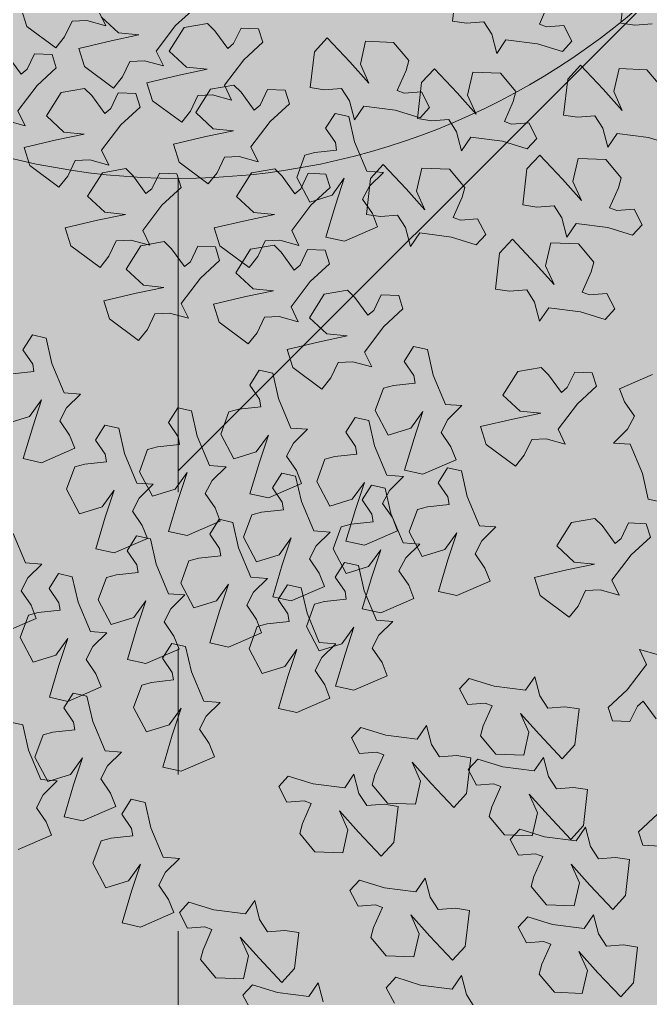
# Model space of a CAD drawing. Header units: metres. Extents: x 8 to 2416, y -346 to 476.
# Drawn here: x 40.593 to 41.096, y 54.68 to 55.46 of the extents above; entities that cross this region are included whole.
import ezdxf
from ezdxf.enums import TextEntityAlignment as Align

# ---------------------------------------------------------------- set-up
doc = ezdxf.new("R2010")
doc.units = ezdxf.units.M
doc.linetypes.add('CONTINU', pattern=[0])
doc.linetypes.add('DASHDOT', pattern=[1, 0.5, -0.25, 0, -0.25])
doc.layers.add('A-SECT-IDEN', color=251, linetype='CONTINU', lineweight=9)
doc.layers.add('ARBOLES', color=86, linetype='Continuous', lineweight=0)
doc.layers.add('grama', color=7, linetype='Continuous', lineweight=0, true_color=0x698c45)
doc.styles.add('BOLD', font='timesbd.ttf', dxfattribs={"height": 0.45})

# ---------------------------------------------------------------- blocks, each defined once
blk = doc.blocks.new('TREES')
at = {"layer": 'ARBOLES', "color": 252, "true_color": 0x8da178}
for p, q in [((0.02259, 0.11538), (0.02239, 0.10555)), ((-0.02296, 0.11163), (-0.02316, 0.1018)), ((0.00041, 0.10322), (0.00229, 0.10888)), ((0.02239, 0.10555), (0.02623, 0.10534)), ((0.02623, 0.10534), (0.03086, 0.10614)), ((-0.02316, 0.1018), (-0.01932, 0.10159)), ((-0.01932, 0.10159), (-0.01469, 0.10239)), ((-0.01469, 0.10239), (-0.01225, 0.09926)), ((0.0024, 0.10267), (0.00041, 0.10322)), ((0.00703, 0.10347), (0.0024, 0.10267)), ((0.00963, 0.09947), (0.00703, 0.10347)), ((-0.09796, 0.09354), (-0.09324, 0.0988)), ((-0.01225, 0.09926), (-0.01041, 0.09423)), ((0.00731, 0.09642), (0.00963, 0.09947)), ((-0.01041, 0.09423), (-0.00825, 0.09816)), ((-0.00825, 0.09816), (0.00039, 0.09787)), ((0.00039, 0.09787), (0.00731, 0.09642)), ((-0.14019, 0.09429), (-0.1382, 0.08957)), ((-0.11686, 0.09173), (-0.11918, 0.09557)), ((-0.11833, 0.09402), (-0.11323, 0.09013)), ((-0.10253, 0.08619), (-0.09796, 0.09354)), ((-0.09563, 0.09324), (-0.09905, 0.0865)), ((-0.08941, 0.09494), (-0.09563, 0.09324)), ((-0.08726, 0.09316), (-0.08941, 0.09494)), ((-0.0833, 0.0887), (-0.08726, 0.09316)), ((-0.08021, 0.09457), (-0.08183, 0.09016)), ((-0.07545, 0.09481), (-0.08021, 0.09457)), ((-0.07396, 0.09128), (-0.07545, 0.09481)), ((-0.05666, 0.09413), (-0.05976, 0.09004)), ((-0.0499, 0.08818), (-0.05666, 0.09413)), ((-0.04617, 0.09417), (-0.04699, 0.0878)), ((-0.03863, 0.09457), (-0.04617, 0.09417)), ((-0.03404, 0.09004), (-0.03863, 0.09457)), ((0.01256, 0.09318), (0.00946, 0.08909)), ((0.01932, 0.08723), (0.01256, 0.09318)), ((0.02305, 0.09322), (0.02222, 0.08685)), ((0.03059, 0.09363), (0.02305, 0.09322)), ((0.03517, 0.08909), (0.03059, 0.09363)), ((-0.12768, 0.0877), (-0.12606, 0.0921)), ((-0.12606, 0.0921), (-0.12213, 0.09266)), ((-0.12213, 0.09266), (-0.11686, 0.09173)), ((-0.07868, 0.08602), (-0.07396, 0.09128)), ((-0.1382, 0.08957), (-0.12979, 0.08448)), ((-0.11501, 0.08779), (-0.12354, 0.08492)), ((-0.10763, 0.09009), (-0.11501, 0.08779)), ((-0.11323, 0.09013), (-0.10763, 0.09009)), ((-0.08183, 0.09016), (-0.0833, 0.0887)), ((-0.05976, 0.09004), (-0.05996, 0.08021)), ((-0.04423, 0.08293), (-0.0499, 0.08818)), ((-0.04699, 0.0878), (-0.04423, 0.08293)), ((-0.03451, 0.08729), (-0.03404, 0.09004)), ((-0.02688, 0.08848), (-0.02998, 0.0844)), ((-0.02012, 0.08253), (-0.02688, 0.08848)), ((-0.01639, 0.08852), (-0.01721, 0.08216)), ((-0.00885, 0.08893), (-0.01639, 0.08852)), ((-0.00426, 0.0844), (-0.00885, 0.08893)), ((0.00946, 0.08909), (0.00926, 0.07926)), ((-0.12979, 0.08448), (-0.12768, 0.0877)), ((-0.10021, 0.08235), (-0.10253, 0.08619)), ((-0.09905, 0.0865), (-0.09394, 0.08261)), ((-0.08324, 0.07867), (-0.07868, 0.08602)), ((-0.03639, 0.08163), (-0.03451, 0.08729)), ((0.02499, 0.08198), (0.01932, 0.08723)), ((0.02222, 0.08685), (0.02499, 0.08198)), ((-0.13065, 0.08262), (-0.13541, 0.08237)), ((-0.12916, 0.07909), (-0.13065, 0.08262)), ((-0.12354, 0.08492), (-0.12155, 0.08019)), ((-0.11103, 0.07832), (-0.10941, 0.08273)), ((-0.10941, 0.08273), (-0.10548, 0.08328)), ((-0.10548, 0.08328), (-0.10021, 0.08235)), ((-0.08835, 0.08257), (-0.09572, 0.08028)), ((-0.09394, 0.08261), (-0.08835, 0.08257)), ((-0.02998, 0.0844), (-0.03018, 0.07457)), ((-0.01445, 0.07729), (-0.02012, 0.08253)), ((-0.00472, 0.08164), (-0.00426, 0.0844)), ((-0.13851, 0.07651), (-0.14246, 0.08097)), ((-0.13541, 0.08237), (-0.13703, 0.07796)), ((-0.12155, 0.08019), (-0.11314, 0.0751)), ((-0.09572, 0.08028), (-0.10426, 0.0774)), ((-0.05996, 0.08021), (-0.05612, 0.08)), ((-0.05612, 0.08), (-0.05149, 0.0808)), ((-0.05149, 0.0808), (-0.04905, 0.07767)), ((-0.0344, 0.08108), (-0.03639, 0.08163)), ((-0.02977, 0.08188), (-0.0344, 0.08108)), ((-0.02717, 0.07788), (-0.02977, 0.08188)), ((-0.01721, 0.08216), (-0.01445, 0.07729)), ((-0.00661, 0.07599), (-0.00472, 0.08164)), ((0.0131, 0.07905), (0.01773, 0.07985)), ((0.01773, 0.07985), (0.02017, 0.07672)), ((-0.13703, 0.07796), (-0.13851, 0.07651)), ((-0.13388, 0.07382), (-0.12916, 0.07909)), ((-0.11314, 0.0751), (-0.11103, 0.07832)), ((-0.10426, 0.0774), (-0.10227, 0.07267)), ((-0.08688, 0.07727), (-0.0903, 0.07054)), ((-0.08066, 0.07898), (-0.08688, 0.07727)), ((-0.08093, 0.07484), (-0.08324, 0.07867)), ((-0.07851, 0.0772), (-0.08066, 0.07898)), ((-0.07456, 0.07274), (-0.07851, 0.0772)), ((-0.07146, 0.0786), (-0.07308, 0.07419)), ((-0.0667, 0.07885), (-0.07146, 0.0786)), ((-0.06521, 0.07532), (-0.0667, 0.07885)), ((-0.04905, 0.07767), (-0.04722, 0.07264)), ((-0.02949, 0.07483), (-0.02717, 0.07788)), ((0.00926, 0.07926), (0.0131, 0.07905)), ((-0.09175, 0.0708), (-0.09013, 0.07521)), ((-0.09013, 0.07521), (-0.0862, 0.07576)), ((-0.0862, 0.07576), (-0.08093, 0.07484)), ((-0.06993, 0.07005), (-0.06521, 0.07532)), ((-0.04722, 0.07264), (-0.04505, 0.07657)), ((-0.04505, 0.07657), (-0.03641, 0.07628)), ((-0.03641, 0.07628), (-0.02949, 0.07483)), ((-0.03018, 0.07457), (-0.02634, 0.07435)), ((-0.02634, 0.07435), (-0.02171, 0.07515)), ((-0.02171, 0.07515), (-0.01926, 0.07202)), ((-0.00461, 0.07544), (-0.00661, 0.07599)), ((0.00002, 0.07624), (-0.00461, 0.07544)), ((0.00261, 0.07224), (0.00002, 0.07624)), ((0.02017, 0.07672), (0.022, 0.07169)), ((0.022, 0.07169), (0.02417, 0.07562)), ((0.02417, 0.07562), (0.03281, 0.07534)), ((0.03281, 0.07534), (0.03973, 0.07388)), ((-0.13844, 0.06648), (-0.13388, 0.07382)), ((-0.12718, 0.07257), (-0.1306, 0.06584)), ((-0.12096, 0.07428), (-0.12718, 0.07257)), ((-0.11881, 0.0725), (-0.12096, 0.07428)), ((-0.11486, 0.06804), (-0.11881, 0.0725)), ((-0.11176, 0.0739), (-0.11338, 0.0695)), ((-0.107, 0.07415), (-0.11176, 0.0739)), ((-0.10551, 0.07062), (-0.107, 0.07415)), ((-0.10227, 0.07267), (-0.09385, 0.06758)), ((-0.07308, 0.07419), (-0.07456, 0.07274)), ((-0.0526, 0.07388), (-0.05477, 0.06963)), ((-0.0488, 0.0734), (-0.0526, 0.07388)), ((-0.0466, 0.06668), (-0.0488, 0.0734)), ((-0.01926, 0.07202), (-0.01743, 0.06699)), ((0.00029, 0.06918), (0.00261, 0.07224)), ((-0.11338, 0.0695), (-0.11486, 0.06804)), ((-0.11023, 0.06535), (-0.10551, 0.07062)), ((-0.09385, 0.06758), (-0.09175, 0.0708)), ((-0.0903, 0.07054), (-0.0852, 0.06664)), ((-0.07449, 0.06271), (-0.06993, 0.07005)), ((-0.05477, 0.06963), (-0.05176, 0.06602)), ((-0.01743, 0.06699), (-0.01527, 0.07092)), ((-0.01527, 0.07092), (-0.00663, 0.07064)), ((-0.00663, 0.07064), (0.00029, 0.06918)), ((-0.13613, 0.06264), (-0.13844, 0.06648)), ((-0.0796, 0.0666), (-0.08697, 0.06431)), ((-0.0852, 0.06664), (-0.0796, 0.0666)), ((-0.04252, 0.05906), (-0.0466, 0.06668)), ((0.00379, 0.06784), (0.00069, 0.06375)), ((0.01055, 0.06189), (0.00379, 0.06784)), ((0.01428, 0.06788), (0.01346, 0.06151)), ((0.02182, 0.06829), (0.01428, 0.06788)), ((0.02641, 0.06375), (0.02182, 0.06829)), ((-0.1306, 0.06584), (-0.1255, 0.06194)), ((-0.1148, 0.05801), (-0.11023, 0.06535)), ((-0.08697, 0.06431), (-0.09551, 0.06143)), ((-0.05124, 0.06402), (-0.05708, 0.06282)), ((-0.05176, 0.06602), (-0.05124, 0.06402)), ((-0.1414, 0.06357), (-0.13613, 0.06264)), ((-0.1199, 0.0619), (-0.12728, 0.05961)), ((-0.1255, 0.06194), (-0.1199, 0.0619)), ((-0.09551, 0.06143), (-0.09352, 0.05671)), ((-0.07218, 0.05887), (-0.07449, 0.06271)), ((-0.0597, 0.06185), (-0.06133, 0.05561)), ((-0.05708, 0.06282), (-0.0597, 0.06185)), ((-0.03826, 0.06127), (-0.04136, 0.05718)), ((-0.0315, 0.05532), (-0.03826, 0.06127)), ((-0.02777, 0.06131), (-0.02859, 0.05494)), ((-0.02023, 0.06172), (-0.02777, 0.06131)), ((-0.01564, 0.05718), (-0.02023, 0.06172)), ((0.00069, 0.06375), (0.00049, 0.05392)), ((0.01622, 0.05665), (0.01055, 0.06189)), ((0.01346, 0.06151), (0.01622, 0.05665)), ((0.02594, 0.061), (0.02641, 0.06375)), ((-0.12728, 0.05961), (-0.13581, 0.05674)), ((-0.083, 0.05484), (-0.08138, 0.05925)), ((-0.08138, 0.05925), (-0.07745, 0.0598)), ((-0.07745, 0.0598), (-0.07218, 0.05887)), ((-0.03804, 0.05914), (-0.04252, 0.05906)), ((-0.04148, 0.05504), (-0.03804, 0.05914)), ((0.02406, 0.05535), (0.02594, 0.061)), ((-0.13581, 0.05674), (-0.13382, 0.05201)), ((-0.11248, 0.05417), (-0.1148, 0.05801)), ((-0.09352, 0.05671), (-0.08511, 0.05162)), ((-0.06751, 0.05739), (-0.07373, 0.05568)), ((-0.06536, 0.05561), (-0.06751, 0.05739)), ((-0.05831, 0.05701), (-0.05993, 0.0526)), ((-0.05355, 0.05726), (-0.05831, 0.05701)), ((-0.05206, 0.05373), (-0.05355, 0.05726)), ((-0.05128, 0.05175), (-0.04845, 0.05658)), ((-0.04845, 0.05658), (-0.05015, 0.04905)), ((-0.04136, 0.05718), (-0.04156, 0.04735)), ((-0.01611, 0.05443), (-0.01564, 0.05718)), ((-0.1233, 0.05014), (-0.12168, 0.05455)), ((-0.12168, 0.05455), (-0.11775, 0.0551)), ((-0.11775, 0.0551), (-0.11248, 0.05417)), ((-0.10781, 0.05364), (-0.11403, 0.05193)), ((-0.10566, 0.05186), (-0.10781, 0.05364)), ((-0.09861, 0.05326), (-0.10023, 0.04885)), ((-0.09385, 0.05351), (-0.09861, 0.05326)), ((-0.09236, 0.04998), (-0.09385, 0.05351)), ((-0.08511, 0.05162), (-0.083, 0.05484)), ((-0.07373, 0.05568), (-0.07715, 0.04895)), ((-0.0614, 0.05115), (-0.06536, 0.05561)), ((-0.06133, 0.05561), (-0.0572, 0.04928)), ((-0.05678, 0.04846), (-0.05206, 0.05373)), ((-0.04297, 0.05136), (-0.04148, 0.05504)), ((-0.02583, 0.05007), (-0.0315, 0.05532)), ((-0.02859, 0.05494), (-0.02583, 0.05007)), ((-0.01799, 0.04878), (-0.01611, 0.05443)), ((0.00049, 0.05392), (0.00433, 0.05371)), ((0.00433, 0.05371), (0.00896, 0.05451)), ((0.00896, 0.05451), (0.0114, 0.05138)), ((0.02605, 0.0548), (0.02406, 0.05535)), ((0.03068, 0.0556), (0.02605, 0.0548)), ((0.03328, 0.0516), (0.03068, 0.0556)), ((-0.13382, 0.05201), (-0.12541, 0.04692)), ((-0.11403, 0.05193), (-0.11745, 0.0452)), ((-0.1017, 0.0474), (-0.10566, 0.05186)), ((-0.05993, 0.0526), (-0.0614, 0.05115)), ((-0.0572, 0.04928), (-0.05128, 0.05175)), ((-0.03996, 0.04775), (-0.04297, 0.05136)), ((0.0114, 0.05138), (0.01324, 0.04635)), ((0.03096, 0.04854), (0.03328, 0.0516)), ((-0.12541, 0.04692), (-0.1233, 0.05014)), ((-0.10023, 0.04885), (-0.1017, 0.0474)), ((-0.09708, 0.04471), (-0.09236, 0.04998)), ((-0.07715, 0.04895), (-0.07204, 0.04505)), ((-0.06134, 0.04112), (-0.05678, 0.04846)), ((-0.05015, 0.04905), (-0.05193, 0.04022)), ((-0.03772, 0.04714), (-0.03309, 0.04794)), ((-0.03309, 0.04794), (-0.03065, 0.04481)), ((-0.016, 0.04822), (-0.01799, 0.04878)), ((-0.01137, 0.04902), (-0.016, 0.04822)), ((-0.00877, 0.04502), (-0.01137, 0.04902)), ((0.01324, 0.04635), (0.0154, 0.05028)), ((0.0154, 0.05028), (0.02404, 0.05)), ((0.02404, 0.05), (0.03096, 0.04854)), ((-0.11745, 0.0452), (-0.11235, 0.0413)), ((-0.04156, 0.04735), (-0.03772, 0.04714)), ((-0.03822, 0.04432), (-0.03996, 0.04775)), ((-0.10164, 0.03737), (-0.09708, 0.04471)), ((-0.07382, 0.04272), (-0.08236, 0.03984)), ((-0.06645, 0.04501), (-0.07382, 0.04272)), ((-0.07204, 0.04505), (-0.06645, 0.04501)), ((-0.04684, 0.03958), (-0.03822, 0.04432)), ((-0.03065, 0.04481), (-0.02881, 0.03978)), ((-0.02881, 0.03978), (-0.02665, 0.04371)), ((-0.02665, 0.04371), (-0.01801, 0.04343)), ((-0.01801, 0.04343), (-0.01109, 0.04197)), ((-0.01109, 0.04197), (-0.00877, 0.04502)), ((-0.00146, 0.04438), (-0.00456, 0.04029)), ((0.0053, 0.03842), (-0.00146, 0.04438)), ((0.00903, 0.04442), (0.00821, 0.03805)), ((0.01657, 0.04482), (0.00903, 0.04442)), ((0.02116, 0.04029), (0.01657, 0.04482)), ((-0.10675, 0.04126), (-0.11412, 0.03897)), ((-0.11235, 0.0413), (-0.10675, 0.04126)), ((-0.05903, 0.03728), (-0.06134, 0.04112)), ((-0.05193, 0.04022), (-0.04684, 0.03958)), ((-0.00456, 0.04029), (-0.00476, 0.03046)), ((0.02069, 0.03754), (0.02116, 0.04029)), ((-0.11412, 0.03897), (-0.12266, 0.03609)), ((-0.09933, 0.03353), (-0.10164, 0.03737)), ((-0.08236, 0.03984), (-0.08037, 0.03512)), ((-0.06985, 0.03325), (-0.06823, 0.03766)), ((-0.06823, 0.03766), (-0.0643, 0.03821)), ((-0.0643, 0.03821), (-0.05903, 0.03728)), ((0.01097, 0.03318), (0.0053, 0.03842)), ((0.00821, 0.03805), (0.01097, 0.03318)), ((0.01881, 0.03188), (0.02069, 0.03754)), ((-0.12266, 0.03609), (-0.12067, 0.03137)), ((-0.09554, 0.03487), (-0.10176, 0.03316)), ((-0.09339, 0.03309), (-0.09554, 0.03487)), ((-0.08158, 0.03474), (-0.08634, 0.03449)), ((-0.08009, 0.03121), (-0.08158, 0.03474)), ((-0.08037, 0.03512), (-0.07195, 0.03003)), ((-0.07198, 0.03504), (-0.0754, 0.0283)), ((-0.06576, 0.03674), (-0.07198, 0.03504)), ((-0.06361, 0.03497), (-0.06576, 0.03674)), ((-0.05965, 0.03051), (-0.06361, 0.03497)), ((-0.05656, 0.03637), (-0.05818, 0.03196)), ((-0.0518, 0.03662), (-0.05656, 0.03637)), ((-0.05031, 0.03308), (-0.0518, 0.03662)), ((-0.11015, 0.0295), (-0.10853, 0.03391)), ((-0.10853, 0.03391), (-0.1046, 0.03446)), ((-0.10176, 0.03316), (-0.10518, 0.02643)), ((-0.1046, 0.03446), (-0.09933, 0.03353)), ((-0.08944, 0.02863), (-0.09339, 0.03309)), ((-0.08634, 0.03449), (-0.08796, 0.03009)), ((-0.07195, 0.03003), (-0.06985, 0.03325)), ((-0.05818, 0.03196), (-0.05965, 0.03051)), ((-0.05503, 0.02782), (-0.05031, 0.03308)), ((0.02543, 0.03213), (0.02081, 0.03133)), ((0.02803, 0.02813), (0.02543, 0.03213)), ((-0.12067, 0.03137), (-0.11226, 0.02628)), ((-0.11226, 0.02628), (-0.11015, 0.0295)), ((-0.08796, 0.03009), (-0.08944, 0.02863)), ((-0.08481, 0.02594), (-0.08009, 0.03121)), ((-0.00476, 0.03046), (-0.00092, 0.03025)), ((-0.00092, 0.03025), (0.00371, 0.03105)), ((0.00371, 0.03105), (0.00615, 0.02792)), ((0.02081, 0.03133), (0.01881, 0.03188)), ((-0.0754, 0.0283), (-0.07029, 0.02441)), ((-0.05959, 0.02047), (-0.05503, 0.02782)), ((0.00615, 0.02792), (0.00799, 0.02289)), ((0.00799, 0.02289), (0.01015, 0.02681)), ((0.01015, 0.02681), (0.01879, 0.02653)), ((0.02571, 0.02508), (0.02803, 0.02813)), ((-0.10518, 0.02643), (-0.10008, 0.02253)), ((-0.08938, 0.0186), (-0.08481, 0.02594)), ((-0.0647, 0.02437), (-0.07207, 0.02208)), ((-0.07029, 0.02441), (-0.0647, 0.02437)), ((-0.05095, 0.0247), (-0.05436, 0.01796)), ((-0.04473, 0.0264), (-0.05095, 0.0247)), ((-0.04257, 0.02462), (-0.04473, 0.0264)), ((-0.03862, 0.02016), (-0.04257, 0.02462)), ((-0.03552, 0.02603), (-0.03714, 0.02162)), ((-0.03076, 0.02627), (-0.03552, 0.02603)), ((-0.02927, 0.02274), (-0.03076, 0.02627)), ((0.01879, 0.02653), (0.02571, 0.02508)), ((-0.09448, 0.0225), (-0.10186, 0.0202)), ((-0.10008, 0.02253), (-0.09448, 0.0225)), ((-0.07207, 0.02208), (-0.08061, 0.0192)), ((-0.03714, 0.02162), (-0.03862, 0.02016)), ((-0.03399, 0.01748), (-0.02927, 0.02274)), ((-0.10186, 0.0202), (-0.11039, 0.01733)), ((-0.08061, 0.0192), (-0.07862, 0.01447)), ((-0.05728, 0.01664), (-0.05959, 0.02047)), ((-0.11039, 0.01733), (-0.1084, 0.0126)), ((-0.08706, 0.01476), (-0.08938, 0.0186)), ((-0.0681, 0.01261), (-0.06648, 0.01701)), ((-0.06648, 0.01701), (-0.06255, 0.01757)), ((-0.06255, 0.01757), (-0.05728, 0.01664)), ((-0.05436, 0.01796), (-0.04926, 0.01407)), ((-0.03856, 0.01013), (-0.03399, 0.01748)), ((-0.09788, 0.01073), (-0.09626, 0.01514)), ((-0.09626, 0.01514), (-0.09233, 0.01569)), ((-0.09233, 0.01569), (-0.08706, 0.01476)), ((-0.07862, 0.01447), (-0.07021, 0.00938)), ((-0.04366, 0.01403), (-0.05104, 0.01174)), ((-0.04926, 0.01407), (-0.04366, 0.01403)), ((-0.1084, 0.0126), (-0.09999, 0.00751)), ((-0.09999, 0.00751), (-0.09788, 0.01073)), ((-0.07021, 0.00938), (-0.0681, 0.01261)), ((-0.05104, 0.01174), (-0.05957, 0.00886)), ((-0.02543, 0.01286), (-0.0276, 0.00861)), ((-0.02163, 0.01238), (-0.02543, 0.01286)), ((-0.01943, 0.00566), (-0.02163, 0.01238)), ((0.03991, 0.01142), (0.03129, 0.00668)), ((-0.05957, 0.00886), (-0.05758, 0.00413)), ((-0.03624, 0.0063), (-0.03856, 0.01013)), ((-0.0276, 0.00861), (-0.02459, 0.005)), ((0.00337, 0.00875), (-0.00005, 0.00202)), ((0.00959, 0.01046), (0.00337, 0.00875)), ((0.01174, 0.00868), (0.00959, 0.01046)), ((0.0157, 0.00422), (0.01174, 0.00868)), ((0.0188, 0.01008), (0.01717, 0.00567)), ((0.02356, 0.01033), (0.0188, 0.01008)), ((0.02504, 0.0068), (0.02356, 0.01033)), ((-0.12884, 0.00629), (-0.13101, 0.00204)), ((-0.12504, 0.00581), (-0.12884, 0.00629)), ((-0.12284, -0.00091), (-0.12504, 0.00581)), ((-0.04706, 0.00226), (-0.04544, 0.00667)), ((-0.04544, 0.00667), (-0.04151, 0.00722)), ((-0.04151, 0.00722), (-0.03624, 0.0063)), ((-0.01535, -0.00196), (-0.01943, 0.00566)), ((0.01717, 0.00567), (0.0157, 0.00422)), ((0.02032, 0.00153), (0.02504, 0.0068)), ((0.03129, 0.00668), (0.03303, 0.00325)), ((-0.05758, 0.00413), (-0.04917, -0.00096)), ((-0.02407, 0.003), (-0.02991, 0.0018)), ((-0.02459, 0.005), (-0.02407, 0.003)), ((0.03303, 0.00325), (0.03604, -0.00036)), ((-0.13101, 0.00204), (-0.128, -0.00157)), ((-0.06662, 0.00254), (-0.06879, -0.00171)), ((-0.06282, 0.00206), (-0.06662, 0.00254)), ((-0.06062, -0.00466), (-0.06282, 0.00206)), ((-0.04917, -0.00096), (-0.04706, 0.00226)), ((-0.03253, 0.00083), (-0.03416, -0.00541)), ((-0.02991, 0.0018), (-0.03253, 0.00083)), ((-0.00005, 0.00202), (0.00506, -0.00188)), ((0.01576, -0.00581), (0.02032, 0.00153)), ((-0.128, -0.00157), (-0.12748, -0.00357)), ((-0.11876, -0.00854), (-0.12284, -0.00091)), ((-0.06879, -0.00171), (-0.06578, -0.00532)), ((-0.01087, -0.00188), (-0.01535, -0.00196)), ((-0.01431, -0.00598), (-0.01087, -0.00188)), ((0.01066, -0.00192), (0.00328, -0.00421)), ((0.00506, -0.00188), (0.01066, -0.00192)), ((0.03604, -0.00036), (0.03455, -0.00404)), ((-0.12748, -0.00357), (-0.13332, -0.00477)), ((-0.05654, -0.01229), (-0.06062, -0.00466)), ((-0.02411, -0.00927), (-0.02128, -0.00444)), ((-0.02128, -0.00444), (-0.02298, -0.01197)), ((0.00328, -0.00421), (-0.00526, -0.00709)), ((0.03455, -0.00404), (0.03111, -0.00814)), ((-0.06526, -0.00732), (-0.0711, -0.00852)), ((-0.06578, -0.00532), (-0.06526, -0.00732)), ((-0.03945, -0.0078), (-0.04162, -0.01205)), ((-0.03565, -0.00828), (-0.03945, -0.0078)), ((-0.03416, -0.00541), (-0.03004, -0.01174)), ((-0.0158, -0.00966), (-0.01431, -0.00598)), ((-0.00526, -0.00709), (-0.00327, -0.01181)), ((0.01808, -0.00965), (0.01576, -0.00581)), ((-0.11428, -0.00845), (-0.11876, -0.00854)), ((-0.11772, -0.01255), (-0.11428, -0.00845)), ((-0.08765, -0.00968), (-0.08982, -0.01393)), ((-0.08385, -0.01016), (-0.08765, -0.00968)), ((-0.08165, -0.01688), (-0.08385, -0.01016)), ((-0.07371, -0.00949), (-0.07534, -0.01573)), ((-0.0711, -0.00852), (-0.07371, -0.00949)), ((-0.03345, -0.015), (-0.03565, -0.00828)), ((-0.03004, -0.01174), (-0.02411, -0.00927)), ((-0.01279, -0.01327), (-0.0158, -0.00966)), ((0.00725, -0.01368), (0.00887, -0.00927)), ((0.00887, -0.00927), (0.0128, -0.00872)), ((0.0128, -0.00872), (0.01808, -0.00965)), ((0.03111, -0.00814), (0.03559, -0.00805)), ((0.03559, -0.00805), (0.03967, -0.01568)), ((-0.12752, -0.01584), (-0.12468, -0.01101)), ((-0.12468, -0.01101), (-0.12639, -0.01854)), ((-0.1192, -0.01623), (-0.11772, -0.01255)), ((-0.05206, -0.0122), (-0.05654, -0.01229)), ((-0.0555, -0.0163), (-0.05206, -0.0122)), ((-0.04162, -0.01205), (-0.03861, -0.01566)), ((-0.02298, -0.01197), (-0.02476, -0.0208)), ((-0.01106, -0.0167), (-0.01279, -0.01327)), ((-0.00327, -0.01181), (0.00515, -0.0169)), ((-0.13344, -0.01831), (-0.12752, -0.01584)), ((-0.08982, -0.01393), (-0.08681, -0.01753)), ((-0.07534, -0.01573), (-0.07122, -0.02206)), ((-0.0653, -0.01959), (-0.06246, -0.01476)), ((-0.06246, -0.01476), (-0.06417, -0.02229)), ((-0.03861, -0.01566), (-0.03809, -0.01767)), ((-0.02937, -0.02263), (-0.03345, -0.015)), ((0.00515, -0.0169), (0.00725, -0.01368)), ((0.03967, -0.01568), (0.04187, -0.0224)), ((-0.12639, -0.01854), (-0.12816, -0.02737)), ((-0.1162, -0.01984), (-0.1192, -0.01623)), ((-0.10692, -0.01625), (-0.10909, -0.0205)), ((-0.10312, -0.01673), (-0.10692, -0.01625)), ((-0.10092, -0.02345), (-0.10312, -0.01673)), ((-0.08681, -0.01753), (-0.08629, -0.01954)), ((-0.07757, -0.0245), (-0.08165, -0.01688)), ((-0.05698, -0.01998), (-0.0555, -0.0163)), ((-0.03809, -0.01767), (-0.04393, -0.01886)), ((-0.01967, -0.02144), (-0.01106, -0.0167)), ((-0.11446, -0.02327), (-0.1162, -0.01984)), ((-0.10909, -0.0205), (-0.10608, -0.02411)), ((-0.09213, -0.02073), (-0.09475, -0.02171)), ((-0.08629, -0.01954), (-0.09213, -0.02073)), ((-0.07122, -0.02206), (-0.0653, -0.01959)), ((-0.05398, -0.02359), (-0.05698, -0.01998)), ((-0.04654, -0.01983), (-0.04818, -0.02607)), ((-0.04393, -0.01886), (-0.04654, -0.01983)), ((-0.02476, -0.0208), (-0.01967, -0.02144)), ((-0.01317, -0.01907), (-0.01533, -0.02332)), ((-0.00936, -0.01955), (-0.01317, -0.01907)), ((-0.00716, -0.02627), (-0.00936, -0.01955)), ((-0.12307, -0.02801), (-0.11446, -0.02327)), ((-0.09684, -0.03107), (-0.10092, -0.02345)), ((-0.09475, -0.02171), (-0.09638, -0.02795)), ((-0.06417, -0.02229), (-0.06594, -0.03112)), ((-0.05224, -0.02702), (-0.05398, -0.02359)), ((-0.02489, -0.02254), (-0.02937, -0.02263)), ((-0.02833, -0.02664), (-0.02489, -0.02254)), ((-0.01533, -0.02332), (-0.01233, -0.02693)), ((0.04187, -0.0224), (0.04567, -0.02288)), ((-0.10556, -0.02611), (-0.1114, -0.0273)), ((-0.10608, -0.02411), (-0.10556, -0.02611)), ((-0.07309, -0.02441), (-0.07757, -0.0245)), ((-0.07653, -0.02852), (-0.07309, -0.02441)), ((-0.05785, -0.0247), (-0.06002, -0.02894)), ((-0.05405, -0.02517), (-0.05785, -0.0247)), ((-0.05185, -0.0319), (-0.05405, -0.02517)), ((-0.04818, -0.02607), (-0.04405, -0.0324)), ((-0.03813, -0.02993), (-0.0353, -0.0251)), ((-0.0353, -0.0251), (-0.037, -0.03263)), ((-0.03332, -0.02564), (-0.03548, -0.02989)), ((-0.02951, -0.02612), (-0.03332, -0.02564)), ((-0.02731, -0.03284), (-0.02951, -0.02612)), ((-0.00309, -0.0339), (-0.00716, -0.02627)), ((-0.12816, -0.02737), (-0.12307, -0.02801)), ((-0.11401, -0.02828), (-0.11564, -0.03452)), ((-0.1114, -0.0273), (-0.11401, -0.02828)), ((-0.09638, -0.02795), (-0.09226, -0.03427)), ((-0.08633, -0.0318), (-0.0835, -0.02697)), ((-0.0835, -0.02697), (-0.0852, -0.03451)), ((-0.07802, -0.0322), (-0.07653, -0.02852)), ((-0.06085, -0.03176), (-0.05224, -0.02702)), ((-0.06002, -0.02894), (-0.05701, -0.03255)), ((-0.02982, -0.03032), (-0.02833, -0.02664)), ((-0.0118, -0.02893), (-0.01764, -0.03013)), ((-0.01233, -0.02693), (-0.0118, -0.02893)), ((0.02799, -0.02897), (0.02177, -0.03068)), ((0.03015, -0.03075), (0.02799, -0.02897)), ((0.04196, -0.0291), (0.0372, -0.02935)), ((0.04344, -0.03263), (0.04196, -0.0291)), ((-0.09236, -0.03099), (-0.09684, -0.03107)), ((-0.0958, -0.03509), (-0.09236, -0.03099)), ((-0.09226, -0.03427), (-0.08633, -0.0318)), ((-0.06594, -0.03112), (-0.06085, -0.03176)), ((-0.04405, -0.0324), (-0.03813, -0.02993)), ((-0.03548, -0.02989), (-0.03248, -0.0335)), ((-0.02681, -0.03393), (-0.02982, -0.03032)), ((-0.02026, -0.0311), (-0.02189, -0.03734)), ((-0.01764, -0.03013), (-0.02026, -0.0311)), ((0.02177, -0.03068), (0.01835, -0.03741)), ((0.0341, -0.03521), (0.03015, -0.03075)), ((0.0372, -0.02935), (0.03558, -0.03376)), ((-0.11564, -0.03452), (-0.11152, -0.04085)), ((-0.1056, -0.03838), (-0.10276, -0.03355)), ((-0.10276, -0.03355), (-0.10447, -0.04108)), ((-0.0852, -0.03451), (-0.08698, -0.04334)), ((-0.07501, -0.0358), (-0.07802, -0.0322)), ((-0.05701, -0.03255), (-0.05649, -0.03456)), ((-0.04777, -0.03952), (-0.05185, -0.0319)), ((-0.037, -0.03263), (-0.03878, -0.04146)), ((-0.03248, -0.0335), (-0.03196, -0.03551)), ((-0.02324, -0.04047), (-0.02731, -0.03284)), ((-0.02507, -0.03736), (-0.02681, -0.03393)), ((0.0014, -0.03381), (-0.00309, -0.0339)), ((-0.00204, -0.03791), (0.0014, -0.03381)), ((0.03558, -0.03376), (0.0341, -0.03521)), ((0.03872, -0.0379), (0.04344, -0.03263)), ((-0.09728, -0.03877), (-0.0958, -0.03509)), ((-0.07328, -0.03924), (-0.07501, -0.0358)), ((-0.06495, -0.03673), (-0.06658, -0.04297)), ((-0.06233, -0.03575), (-0.06495, -0.03673)), ((-0.05649, -0.03456), (-0.06233, -0.03575)), ((-0.03779, -0.0367), (-0.04041, -0.03767)), ((-0.03196, -0.03551), (-0.03779, -0.0367)), ((-0.01184, -0.0412), (-0.00901, -0.03637)), ((-0.00901, -0.03637), (-0.01072, -0.0439)), ((-0.11152, -0.04085), (-0.1056, -0.03838)), ((-0.09428, -0.04238), (-0.09728, -0.03877)), ((-0.08189, -0.04398), (-0.07328, -0.03924)), ((-0.07364, -0.03879), (-0.0758, -0.04304)), ((-0.06983, -0.03927), (-0.07364, -0.03879)), ((-0.06763, -0.04599), (-0.06983, -0.03927)), ((-0.04329, -0.03943), (-0.04777, -0.03952)), ((-0.04673, -0.04353), (-0.04329, -0.03943)), ((-0.04041, -0.03767), (-0.04204, -0.04391)), ((-0.03369, -0.0421), (-0.02507, -0.03736)), ((-0.02189, -0.03734), (-0.01777, -0.04367)), ((-0.00353, -0.04159), (-0.00204, -0.03791)), ((0.01835, -0.03741), (0.02346, -0.04131)), ((0.03416, -0.04524), (0.03872, -0.0379)), ((-0.10447, -0.04108), (-0.10624, -0.04991)), ((-0.09254, -0.04581), (-0.09428, -0.04238)), ((-0.05653, -0.04682), (-0.0537, -0.04199)), ((-0.0537, -0.04199), (-0.0554, -0.04953)), ((-0.03878, -0.04146), (-0.03369, -0.0421)), ((-0.01876, -0.04038), (-0.02324, -0.04047)), ((-0.02219, -0.04448), (-0.01876, -0.04038)), ((-0.01777, -0.04367), (-0.01184, -0.0412)), ((-0.00052, -0.0452), (-0.00353, -0.04159)), ((0.02906, -0.04135), (0.02168, -0.04364)), ((0.02346, -0.04131), (0.02906, -0.04135)), ((-0.08698, -0.04334), (-0.08189, -0.04398)), ((-0.0758, -0.04304), (-0.0728, -0.04664)), ((-0.06658, -0.04297), (-0.06245, -0.04929)), ((-0.04822, -0.04721), (-0.04673, -0.04353)), ((-0.04204, -0.04391), (-0.03792, -0.05024)), ((-0.03199, -0.04777), (-0.02916, -0.04294)), ((-0.02916, -0.04294), (-0.03087, -0.05048)), ((-0.02368, -0.04816), (-0.02219, -0.04448)), ((-0.01072, -0.0439), (-0.01249, -0.05273)), ((0.02168, -0.04364), (0.01314, -0.04652)), ((-0.10116, -0.05055), (-0.09254, -0.04581)), ((-0.09554, -0.04536), (-0.0977, -0.04961)), ((-0.09173, -0.04584), (-0.09554, -0.04536)), ((-0.08953, -0.05256), (-0.09173, -0.04584)), ((-0.0728, -0.04664), (-0.07227, -0.04865)), ((-0.06356, -0.05361), (-0.06763, -0.04599)), ((-0.06245, -0.04929), (-0.05653, -0.04682)), ((-0.04521, -0.05082), (-0.04822, -0.04721)), ((-0.03859, -0.04723), (-0.04075, -0.05148)), ((-0.03478, -0.04771), (-0.03859, -0.04723)), ((-0.03792, -0.05024), (-0.03199, -0.04777)), ((-0.03258, -0.05443), (-0.03478, -0.04771)), ((0.00121, -0.04863), (-0.00052, -0.0452)), ((0.01314, -0.04652), (0.01514, -0.05124)), ((0.03648, -0.04908), (0.03416, -0.04524)), ((-0.12489, -0.05549), (-0.12897, -0.04786)), ((-0.10624, -0.04991), (-0.10116, -0.05055)), ((-0.0977, -0.04961), (-0.0947, -0.05321)), ((-0.07811, -0.04984), (-0.08073, -0.05082)), ((-0.07227, -0.04865), (-0.07811, -0.04984)), ((-0.0554, -0.04953), (-0.05718, -0.05836)), ((-0.03087, -0.05048), (-0.03264, -0.0593)), ((-0.02067, -0.05177), (-0.02368, -0.04816)), ((-0.0074, -0.05337), (0.00121, -0.04863)), ((0.02565, -0.05311), (0.02727, -0.0487)), ((0.02727, -0.0487), (0.03121, -0.04815)), ((0.03121, -0.04815), (0.03648, -0.04908)), ((-0.08546, -0.06018), (-0.08953, -0.05256)), ((-0.08073, -0.05082), (-0.08236, -0.05706)), ((-0.04347, -0.05426), (-0.04521, -0.05082)), ((-0.04075, -0.05148), (-0.03774, -0.05509)), ((-0.01894, -0.0552), (-0.02067, -0.05177)), ((-0.01249, -0.05273), (-0.0074, -0.05337)), ((0.01514, -0.05124), (0.02355, -0.05633)), ((0.02355, -0.05633), (0.02565, -0.05311)), ((-0.12041, -0.0554), (-0.12489, -0.05549)), ((-0.12385, -0.0595), (-0.12041, -0.0554)), ((-0.09417, -0.05522), (-0.10001, -0.05641)), ((-0.0947, -0.05321), (-0.09417, -0.05522)), ((-0.05907, -0.05352), (-0.06356, -0.05361)), ((-0.06251, -0.05762), (-0.05907, -0.05352)), ((-0.05349, -0.05473), (-0.05565, -0.05898)), ((-0.04968, -0.05521), (-0.05349, -0.05473)), ((-0.05209, -0.059), (-0.04347, -0.05426)), ((-0.04748, -0.06193), (-0.04968, -0.05521)), ((-0.03774, -0.05509), (-0.03722, -0.0571)), ((-0.02851, -0.06206), (-0.03258, -0.05443)), ((-0.02755, -0.05994), (-0.01894, -0.0552)), ((-0.11569, -0.05756), (-0.11785, -0.0618)), ((-0.11188, -0.05803), (-0.11569, -0.05756)), ((-0.10968, -0.06476), (-0.11188, -0.05803)), ((-0.10263, -0.05739), (-0.10426, -0.06363)), ((-0.10001, -0.05641), (-0.10263, -0.05739)), ((-0.08236, -0.05706), (-0.07824, -0.06338)), ((-0.07231, -0.06091), (-0.06948, -0.05608)), ((-0.06948, -0.05608), (-0.07119, -0.06362)), ((-0.064, -0.06131), (-0.06251, -0.05762)), ((-0.05718, -0.05836), (-0.05209, -0.059)), ((-0.04306, -0.05829), (-0.04568, -0.05926)), ((-0.03722, -0.0571), (-0.04306, -0.05829)), ((-0.12534, -0.06318), (-0.12385, -0.0595)), ((-0.08097, -0.06009), (-0.08546, -0.06018)), ((-0.08441, -0.0642), (-0.08097, -0.06009)), ((-0.07824, -0.06338), (-0.07231, -0.06091)), ((-0.05565, -0.05898), (-0.05265, -0.06259)), ((-0.04568, -0.05926), (-0.04731, -0.0655)), ((-0.03264, -0.0593), (-0.02755, -0.05994)), ((-0.12233, -0.06679), (-0.12534, -0.06318)), ((-0.11785, -0.0618), (-0.11485, -0.06541)), ((-0.10426, -0.06363), (-0.10014, -0.06996)), ((-0.09421, -0.06748), (-0.09138, -0.06266)), ((-0.09138, -0.06266), (-0.09309, -0.07019)), ((-0.07119, -0.06362), (-0.07296, -0.07245)), ((-0.06099, -0.06491), (-0.064, -0.06131)), ((-0.05265, -0.06259), (-0.05212, -0.06459)), ((-0.04341, -0.06956), (-0.04748, -0.06193)), ((-0.02402, -0.06197), (-0.02851, -0.06206)), ((-0.02746, -0.06607), (-0.02402, -0.06197)), ((0.04333, -0.06329), (0.04565, -0.06712)), ((0.0486, -0.06421), (0.04333, -0.06329)), ((-0.11485, -0.06541), (-0.11432, -0.06742)), ((-0.10561, -0.07238), (-0.10968, -0.06476)), ((-0.0859, -0.06788), (-0.08441, -0.0642)), ((-0.05926, -0.06835), (-0.06099, -0.06491)), ((-0.05796, -0.06579), (-0.06058, -0.06676)), ((-0.05212, -0.06459), (-0.05796, -0.06579)), ((-0.04731, -0.0655), (-0.04319, -0.07183)), ((-0.03726, -0.06936), (-0.03443, -0.06453)), ((-0.03443, -0.06453), (-0.03613, -0.07207)), ((-0.02895, -0.06975), (-0.02746, -0.06607)), ((-0.12016, -0.06861), (-0.12278, -0.06958)), ((-0.12059, -0.07022), (-0.12233, -0.06679)), ((-0.11432, -0.06742), (-0.12016, -0.06861)), ((-0.10014, -0.06996), (-0.09421, -0.06748)), ((-0.08289, -0.07148), (-0.0859, -0.06788)), ((-0.06787, -0.07309), (-0.05926, -0.06835)), ((-0.06058, -0.06676), (-0.06221, -0.073)), ((0.04565, -0.06712), (0.04108, -0.07447)), ((-0.12921, -0.07496), (-0.12059, -0.07022)), ((-0.12278, -0.06958), (-0.12441, -0.07583)), ((-0.09309, -0.07019), (-0.09486, -0.07902)), ((-0.08116, -0.07492), (-0.08289, -0.07148)), ((-0.03892, -0.06947), (-0.04341, -0.06956)), ((-0.04319, -0.07183), (-0.03726, -0.06936)), ((-0.04236, -0.07357), (-0.03892, -0.06947)), ((-0.02594, -0.07336), (-0.02895, -0.06975)), ((-0.10113, -0.07229), (-0.10561, -0.07238)), ((-0.10456, -0.07639), (-0.10113, -0.07229)), ((-0.08327, -0.07352), (-0.08544, -0.07777)), ((-0.07947, -0.074), (-0.08327, -0.07352)), ((-0.07727, -0.08072), (-0.07947, -0.074)), ((-0.07296, -0.07245), (-0.06787, -0.07309)), ((-0.06221, -0.073), (-0.05809, -0.07933)), ((-0.05216, -0.07686), (-0.04933, -0.07203)), ((-0.04933, -0.07203), (-0.05103, -0.07956)), ((-0.04385, -0.07725), (-0.04236, -0.07357)), ((-0.03613, -0.07207), (-0.03791, -0.08089)), ((-0.02421, -0.07679), (-0.02594, -0.07336)), ((0.01577, -0.07329), (0.01361, -0.07721)), ((0.0176, -0.07831), (0.01577, -0.07329)), ((-0.12441, -0.07583), (-0.12029, -0.08215)), ((-0.11436, -0.07968), (-0.11153, -0.07485)), ((-0.11153, -0.07485), (-0.11324, -0.08239)), ((-0.10605, -0.08007), (-0.10456, -0.07639)), ((-0.08977, -0.07966), (-0.08116, -0.07492)), ((-0.05809, -0.07933), (-0.05216, -0.07686)), ((-0.03282, -0.08153), (-0.02421, -0.07679)), ((-0.00196, -0.07547), (-0.00427, -0.07853)), ((0.00496, -0.07693), (-0.00196, -0.07547)), ((0.01361, -0.07721), (0.00496, -0.07693)), ((0.04108, -0.07447), (0.03636, -0.07973)), ((-0.12029, -0.08215), (-0.11436, -0.07968)), ((-0.09486, -0.07902), (-0.08977, -0.07966)), ((-0.08544, -0.07777), (-0.08243, -0.08138)), ((-0.05103, -0.07956), (-0.05281, -0.08839)), ((-0.04084, -0.08086), (-0.04385, -0.07725)), ((-0.00427, -0.07853), (-0.00168, -0.08253)), ((0.02005, -0.08144), (0.0176, -0.07831)), ((0.04261, -0.08302), (0.04423, -0.07861)), ((0.04423, -0.07861), (0.04571, -0.07715)), ((0.04571, -0.07715), (0.04966, -0.08161)), ((-0.10304, -0.08368), (-0.10605, -0.08007)), ((-0.08243, -0.08138), (-0.08191, -0.08338)), ((-0.07319, -0.08835), (-0.07727, -0.08072)), ((-0.03911, -0.08429), (-0.04084, -0.08086)), ((-0.03791, -0.08089), (-0.03282, -0.08153)), ((-0.00168, -0.08253), (0.00295, -0.08173)), ((0.00295, -0.08173), (0.00495, -0.08228)), ((0.00495, -0.08228), (0.00306, -0.08793)), ((0.02467, -0.08064), (0.02005, -0.08144)), ((0.02852, -0.08086), (0.02467, -0.08064)), ((0.02831, -0.09069), (0.02852, -0.08086)), ((0.03636, -0.07973), (0.03785, -0.08326)), ((-0.11324, -0.08239), (-0.11501, -0.09122)), ((-0.10131, -0.08711), (-0.10304, -0.08368)), ((-0.08775, -0.08458), (-0.09036, -0.08555)), ((-0.08191, -0.08338), (-0.08775, -0.08458)), ((-0.04772, -0.08903), (-0.03911, -0.08429)), ((0.01278, -0.08358), (0.01846, -0.08882)), ((0.01555, -0.08845), (0.01278, -0.08358)), ((0.03785, -0.08326), (0.04261, -0.08302)), ((-0.10992, -0.09186), (-0.10131, -0.08711)), ((-0.09036, -0.08555), (-0.09199, -0.09179)), ((-0.10869, -0.08947), (-0.11085, -0.09371)), ((-0.10489, -0.08994), (-0.10869, -0.08947)), ((-0.10269, -0.09667), (-0.10489, -0.08994)), ((-0.06871, -0.08826), (-0.07319, -0.08835)), ((-0.07215, -0.09236), (-0.06871, -0.08826)), ((-0.05281, -0.08839), (-0.04772, -0.08903)), ((-0.01228, -0.08925), (-0.01445, -0.09318)), ((-0.01045, -0.09428), (-0.01228, -0.08925)), ((0.00306, -0.08793), (0.0026, -0.09069)), ((0.01473, -0.09481), (0.01555, -0.08845)), ((0.01846, -0.08882), (0.02522, -0.09477)), ((-0.11501, -0.09122), (-0.10992, -0.09186)), ((-0.09199, -0.09179), (-0.08787, -0.09812)), ((-0.08195, -0.09565), (-0.07911, -0.09082)), ((-0.07911, -0.09082), (-0.08082, -0.09835)), ((-0.07364, -0.09604), (-0.07215, -0.09236)), ((-0.03001, -0.09144), (-0.03232, -0.09449)), ((-0.02309, -0.0929), (-0.03001, -0.09144)), ((-0.01445, -0.09318), (-0.02309, -0.0929)), ((0.0026, -0.09069), (0.00719, -0.09522)), ((0.02522, -0.09477), (0.02831, -0.09069)), ((-0.11085, -0.09371), (-0.10785, -0.09732)), ((-0.08787, -0.09812), (-0.08195, -0.09565)), ((-0.03232, -0.09449), (-0.02973, -0.09849)), ((-0.00801, -0.09741), (-0.01045, -0.09428)), ((0.00719, -0.09522), (0.01473, -0.09481)), ((0.02015, -0.09488), (0.01799, -0.0988)), ((0.02199, -0.0999), (0.02015, -0.09488)), ((-0.10785, -0.09732), (-0.10733, -0.09933)), ((-0.09861, -0.10429), (-0.10269, -0.09667)), ((-0.07063, -0.09965), (-0.07364, -0.09604)), ((-0.02973, -0.09849), (-0.0251, -0.09769)), ((-0.0251, -0.09769), (-0.0231, -0.09825)), ((-0.0231, -0.09825), (-0.02499, -0.1039)), ((-0.00338, -0.09661), (-0.00801, -0.09741)), ((0.00046, -0.09682), (-0.00338, -0.09661)), ((0.00243, -0.09706), (0.00011, -0.10012)), ((0.00026, -0.10665), (0.00046, -0.09682)), ((0.00935, -0.09852), (0.00243, -0.09706)), ((-0.12152, -0.09934), (-0.12532, -0.09886)), ((-0.11932, -0.10606), (-0.12152, -0.09934)), ((-0.11317, -0.10052), (-0.11578, -0.1015)), ((-0.10733, -0.09933), (-0.11317, -0.10052)), ((-0.08082, -0.09835), (-0.08259, -0.10718)), ((-0.06889, -0.10308), (-0.07063, -0.09965)), ((-0.01527, -0.09954), (-0.00959, -0.10479)), ((-0.0125, -0.10441), (-0.01527, -0.09954)), ((0.00011, -0.10012), (0.00271, -0.10412)), ((0.01799, -0.0988), (0.00935, -0.09852)), ((0.02443, -0.10303), (0.02199, -0.0999)), ((-0.11578, -0.1015), (-0.11741, -0.10774)), ((-0.07751, -0.10782), (-0.06889, -0.10308)), ((0.00271, -0.10412), (0.00734, -0.10332)), ((0.00734, -0.10332), (0.00933, -0.10387)), ((0.02906, -0.10223), (0.02443, -0.10303)), ((0.0329, -0.10245), (0.02906, -0.10223)), ((0.0327, -0.11228), (0.0329, -0.10245)), ((-0.11524, -0.11368), (-0.11932, -0.10606)), ((-0.09413, -0.1042), (-0.09861, -0.10429)), ((-0.09757, -0.1083), (-0.09413, -0.1042)), ((-0.03068, -0.10427), (-0.03285, -0.10819)), ((-0.02885, -0.1093), (-0.03068, -0.10427)), ((-0.02499, -0.1039), (-0.02545, -0.10665)), ((-0.01332, -0.11078), (-0.0125, -0.10441)), ((-0.00959, -0.10479), (-0.00284, -0.11074)), ((0.00933, -0.10387), (0.00745, -0.10952)), ((0.01717, -0.10517), (0.02284, -0.11041)), ((0.01993, -0.11004), (0.01717, -0.10517)), ((-0.11741, -0.10774), (-0.11329, -0.11406)), ((-0.10737, -0.11159), (-0.10453, -0.10676)), ((-0.10453, -0.10676), (-0.10624, -0.1143)), ((-0.09905, -0.11198), (-0.09757, -0.1083)), ((-0.08259, -0.10718), (-0.07751, -0.10782)), ((-0.04841, -0.10646), (-0.05072, -0.10951)), ((-0.04149, -0.10791), (-0.04841, -0.10646)), ((-0.03285, -0.10819), (-0.04149, -0.10791)), ((-0.02545, -0.10665), (-0.02086, -0.11119)), ((-0.00284, -0.11074), (0.00026, -0.10665)), ((0.05246, -0.10732), (0.04774, -0.11259)), ((-0.11329, -0.11406), (-0.10737, -0.11159)), ((-0.05072, -0.10951), (-0.04813, -0.11351)), ((-0.02641, -0.11243), (-0.02885, -0.1093)), ((-0.02086, -0.11119), (-0.01332, -0.11078)), ((0.00745, -0.10952), (0.00698, -0.11228)), ((0.01911, -0.1164), (0.01993, -0.11004)), ((0.02284, -0.11041), (0.0296, -0.11636)), ((-0.11076, -0.1136), (-0.11524, -0.11368)), ((-0.1142, -0.1177), (-0.11076, -0.1136)), ((-0.09605, -0.11559), (-0.09905, -0.11198)), ((-0.04813, -0.11351), (-0.0435, -0.11271)), ((-0.0435, -0.11271), (-0.0415, -0.11326)), ((-0.0415, -0.11326), (-0.04339, -0.11892)), ((-0.02178, -0.11163), (-0.02641, -0.11243)), ((-0.01794, -0.11184), (-0.02178, -0.11163)), ((-0.01814, -0.12167), (-0.01794, -0.11184)), ((0.00698, -0.11228), (0.01157, -0.11681)), ((0.0296, -0.11636), (0.0327, -0.11228)), ((0.03329, -0.11272), (0.03112, -0.11664)), ((0.03512, -0.11775), (0.03329, -0.11272)), ((0.04774, -0.11259), (0.04923, -0.11612)), ((-0.10624, -0.1143), (-0.10801, -0.12313)), ((-0.09431, -0.11903), (-0.09605, -0.11559)), ((-0.09029, -0.1167), (-0.09245, -0.12095)), ((-0.08648, -0.11718), (-0.09029, -0.1167)), ((-0.03367, -0.11456), (-0.02799, -0.1198)), ((-0.0309, -0.11943), (-0.03367, -0.11456)), ((0.01157, -0.11681), (0.01911, -0.1164)), ((0.01556, -0.1149), (0.01324, -0.11796)), ((0.02248, -0.11636), (0.01556, -0.1149)), ((0.03112, -0.11664), (0.02248, -0.11636)), ((0.04923, -0.11612), (0.05399, -0.11588)), ((-0.11569, -0.12138), (-0.1142, -0.1177)), ((-0.10292, -0.12377), (-0.09431, -0.11903)), ((-0.08429, -0.1239), (-0.08648, -0.11718)), ((-0.04339, -0.11892), (-0.04385, -0.12167)), ((-0.03173, -0.1258), (-0.0309, -0.11943)), ((0.01324, -0.11796), (0.01584, -0.12196)), ((0.03756, -0.12087), (0.03512, -0.11775)), ((-0.11268, -0.12499), (-0.11569, -0.12138)), ((-0.09245, -0.12095), (-0.08945, -0.12456)), ((-0.04385, -0.12167), (-0.03926, -0.1262)), ((-0.02799, -0.1198), (-0.02124, -0.12576)), ((-0.02124, -0.12576), (-0.01814, -0.12167)), ((0.01584, -0.12196), (0.02047, -0.12116)), ((0.02047, -0.12116), (0.02247, -0.12171)), ((0.02247, -0.12171), (0.02058, -0.12736)), ((0.04219, -0.12007), (0.03756, -0.12087)), ((0.04603, -0.12029), (0.04219, -0.12007)), ((0.04583, -0.13012), (0.04603, -0.12029)), ((-0.10801, -0.12313), (-0.10292, -0.12377)), ((-0.08945, -0.12456), (-0.08893, -0.12656)), ((-0.08021, -0.13153), (-0.08429, -0.1239)), ((0.0303, -0.12301), (0.03597, -0.12825)), ((0.03307, -0.12788), (0.0303, -0.12301)), ((-0.11094, -0.12842), (-0.11268, -0.12499)), ((-0.08893, -0.12656), (-0.09476, -0.12776)), ((-0.03926, -0.1262), (-0.03173, -0.1258)), ((0.02058, -0.12736), (0.02012, -0.13012)), ((-0.11956, -0.13316), (-0.11094, -0.12842)), ((-0.09738, -0.12873), (-0.09901, -0.13497)), ((-0.09476, -0.12776), (-0.09738, -0.12873)), ((0.02012, -0.13012), (0.0247, -0.13465)), ((0.03224, -0.13424), (0.03307, -0.12788)), ((0.03597, -0.12825), (0.04273, -0.1342)), ((0.04273, -0.1342), (0.04583, -0.13012)), ((-0.07573, -0.13144), (-0.08021, -0.13153)), ((-0.07917, -0.13554), (-0.07573, -0.13144)), ((-0.02649, -0.13275), (-0.02881, -0.1358)), ((-0.01957, -0.1342), (-0.02649, -0.13275)), ((-0.00876, -0.13056), (-0.01093, -0.13448)), ((-0.00693, -0.13559), (-0.00876, -0.13056)), ((-0.09901, -0.13497), (-0.09489, -0.1413)), ((-0.08897, -0.13883), (-0.08613, -0.134)), ((-0.08613, -0.134), (-0.08784, -0.14153)), ((-0.01093, -0.13448), (-0.01957, -0.1342)), ((0.0247, -0.13465), (0.03224, -0.13424)), ((-0.08065, -0.13922), (-0.07917, -0.13554)), ((-0.02881, -0.1358), (-0.02621, -0.1398)), ((-0.00449, -0.13871), (-0.00693, -0.13559)), ((0.00014, -0.13791), (-0.00449, -0.13871)), ((0.00398, -0.13813), (0.00014, -0.13791)), ((0.00378, -0.14796), (0.00398, -0.13813)), ((0.03767, -0.13618), (0.03551, -0.14011)), ((0.0395, -0.14121), (0.03767, -0.13618)), ((-0.09489, -0.1413), (-0.08897, -0.13883)), ((-0.07765, -0.14283), (-0.08065, -0.13922)), ((-0.02621, -0.1398), (-0.02158, -0.139)), ((-0.02158, -0.139), (-0.01958, -0.13955)), ((-0.01958, -0.13955), (-0.02147, -0.1452)), ((-0.01175, -0.14085), (-0.00608, -0.14609)), ((-0.00898, -0.14572), (-0.01175, -0.14085)), ((0.01994, -0.13837), (0.01763, -0.14142)), ((0.02686, -0.13983), (0.01994, -0.13837)), ((0.03551, -0.14011), (0.02686, -0.13983)), ((-0.08784, -0.14153), (-0.08961, -0.15036)), ((-0.07591, -0.14626), (-0.07765, -0.14283)), ((-0.07206, -0.14307), (-0.07437, -0.14612)), ((-0.06514, -0.14452), (-0.07206, -0.14307)), ((-0.05433, -0.14088), (-0.0565, -0.1448)), ((-0.0525, -0.14591), (-0.05433, -0.14088)), ((0.01763, -0.14142), (0.02022, -0.14542)), ((0.04195, -0.14434), (0.0395, -0.14121)), ((-0.07437, -0.14612), (-0.07178, -0.15012)), ((-0.0565, -0.1448), (-0.06514, -0.14452)), ((-0.05006, -0.14904), (-0.0525, -0.14591)), ((-0.02147, -0.1452), (-0.02194, -0.14796)), ((-0.00981, -0.15208), (-0.00898, -0.14572)), ((-0.00608, -0.14609), (0.00068, -0.15204)), ((0.02022, -0.14542), (0.02485, -0.14462)), ((0.02485, -0.14462), (0.02685, -0.14517)), ((0.02685, -0.14517), (0.02496, -0.15083)), ((0.04657, -0.14354), (0.04195, -0.14434)), ((0.05042, -0.14375), (0.04657, -0.14354)), ((0.05021, -0.15358), (0.05042, -0.14375)), ((-0.08452, -0.151), (-0.07591, -0.14626)), ((-0.04543, -0.14823), (-0.05006, -0.14904)), ((-0.04159, -0.14845), (-0.04543, -0.14823)), ((-0.04179, -0.15828), (-0.04159, -0.14845)), ((-0.02194, -0.14796), (-0.01735, -0.15249)), ((0.00068, -0.15204), (0.00378, -0.14796)), ((0.03468, -0.14647), (0.04036, -0.15172)), ((0.03745, -0.15134), (0.03468, -0.14647)), ((-0.08961, -0.15036), (-0.08452, -0.151)), ((-0.07178, -0.15012), (-0.06715, -0.14932)), ((-0.06715, -0.14932), (-0.06515, -0.14987)), ((-0.06515, -0.14987), (-0.06704, -0.15553)), ((-0.05732, -0.15117), (-0.05164, -0.15641)), ((-0.05455, -0.15604), (-0.05732, -0.15117)), ((0.02496, -0.15083), (0.0245, -0.15358)), ((0.03663, -0.15771), (0.03745, -0.15134)), ((-0.01735, -0.15249), (-0.00981, -0.15208)), ((0.0245, -0.15358), (0.02909, -0.15811)), ((0.04036, -0.15172), (0.04712, -0.15767)), ((0.04712, -0.15767), (0.05021, -0.15358)), ((-0.06704, -0.15553), (-0.0675, -0.15828)), ((-0.05537, -0.1624), (-0.05455, -0.15604)), ((-0.05164, -0.15641), (-0.04489, -0.16237)), ((0.0035, -0.1559), (0.00134, -0.15982)), ((0.00534, -0.16093), (0.0035, -0.1559)), ((-0.0675, -0.15828), (-0.06291, -0.16281)), ((-0.04489, -0.16237), (-0.04179, -0.15828)), ((-0.01422, -0.15808), (-0.01654, -0.16114)), ((-0.0073, -0.15954), (-0.01422, -0.15808)), ((0.02909, -0.15811), (0.03663, -0.15771)), ((-0.03505, -0.16154), (-0.03721, -0.16547)), ((-0.03322, -0.16657), (-0.03505, -0.16154)), ((-0.01654, -0.16114), (-0.01394, -0.16514)), ((0.00134, -0.15982), (-0.0073, -0.15954)), ((0.00778, -0.16405), (0.00534, -0.16093)), ((-0.06291, -0.16281), (-0.05537, -0.1624)), ((-0.05277, -0.16373), (-0.05509, -0.16678)), ((-0.04585, -0.16519), (-0.05277, -0.16373)), ((-0.05509, -0.16678), (-0.05249, -0.17078)), ((-0.03721, -0.16547), (-0.04585, -0.16519))]:
    blk.add_line(p, q, dxfattribs=at)
blk = doc.blocks.new('SEC-TAG-LEFT')
at = {"layer": 'A-SECT-IDEN'}
h = blk.add_hatch(color=256, dxfattribs=at)
h.paths.add_polyline_path([(0, 0.11314), (-0.05657, 0.05657, -0.198912), (0, 0.08)])
h.paths.add_polyline_path([(0, -0.11314), (0, -0.08, -0.198912), (-0.05657, -0.05657)])
for p in [(-0.11314, 0), (0, -0.08)]:
    blk.add_line(p, (0, -0.11314), dxfattribs=at)
blk.add_circle((0, 0), 0.08, dxfattribs=at)
at = {"layer": 'A-SECT-IDEN', "color": 122, "style": 'BOLD'}
for tag, p in [('REF.#', (0.00006, 0.01499)), ('SHT.#', (0.00319, -0.03993))]:
    blk.add_attdef(tag, text='', height=0.025, dxfattribs=at).set_placement(p, align=Align.CENTER)

msp = doc.modelspace()

# ---------------------------------------------------------------- hatches: boundary and pattern name
at = {"layer": 'grama', "transparency": 33554495}
h = msp.add_hatch(color=256, dxfattribs=at)
h.dxf.hatch_style = 1
edge = h.paths.add_edge_path()
edge.add_line((80.80909, 57.9566), (21.06071, 57.94696))
edge.add_line((21.06071, 57.94696), (21.03853, 56.94696))
edge.add_line((21.03853, 56.94696), (37.35087, 56.94959))
edge.add_arc((37.35097, 56.34959), 0.6, 0.00924, 90.00924, ccw=False)
edge.add_line((37.95097, 56.34969), (37.95136, 53.94969))
edge.add_arc((37.35136, 53.94959), 0.6, -89.99076, 0.00924, ccw=False)
edge.add_line((37.35145, 53.34959), (36.05148, 53.34938))
edge.add_arc((36.05153, 53.04938), 0.3, 90.00924, 180.01385)
edge.add_line((35.75153, 53.04931), (35.75155, 52.94807))
edge.add_line((35.75155, 52.94807), (52.32655, 52.95357))
edge.add_line((52.32655, 52.95357), (52.32655, 53.25357))
edge.add_line((52.32655, 53.25357), (62.20155, 53.25357))
edge.add_line((62.20155, 53.25357), (62.20155, 47.44807))
edge.add_line((62.20155, 47.44807), (63.20155, 47.44807))
edge.add_line((63.20155, 47.44807), (63.20155, 53.25492))
edge.add_line((63.20155, 53.25492), (70.36337, 53.25492))
edge.add_line((70.36337, 53.25492), (70.36337, 47.74807))
edge.add_line((70.36337, 47.74807), (70.96337, 47.74807))
edge.add_line((70.96337, 47.74807), (70.96337, 38.16176))
edge.add_line((70.96337, 38.16176), (70.36337, 38.16245))
edge.add_line((70.36337, 38.16245), (70.36337, 32.65423))
edge.add_line((70.36337, 32.65423), (63.20155, 32.65492))
edge.add_line((63.20155, 32.65492), (63.20155, 38.459))
edge.add_line((63.20155, 38.459), (62.20155, 38.459))
edge.add_line((62.20155, 38.459), (62.18905, 32.65357))
edge.add_line((62.18905, 32.65357), (52.32655, 32.65357))
edge.add_line((52.32655, 32.65357), (52.32655, 32.95357))
edge.add_line((52.32655, 32.95357), (27.95155, 32.959))
edge.add_line((27.95155, 32.959), (27.95155, 39.359))
edge.add_line((27.95155, 39.359), (26.8226, 39.359))
edge.add_line((26.8226, 39.359), (26.8226, 40.259))
edge.add_line((26.8226, 40.259), (26.4226, 40.259))
edge.add_line((26.4226, 40.259), (26.4226, 45.64807))
edge.add_line((26.4226, 45.64807), (26.8226, 45.64807))
edge.add_line((26.8226, 45.64807), (26.8226, 46.54807))
edge.add_line((26.8226, 46.54807), (27.95155, 46.54807))
edge.add_line((27.95155, 46.54807), (27.95155, 52.94807))
edge.add_line((27.95155, 52.94807), (28.15152, 52.94807))
edge.add_line((28.15152, 52.94807), (28.1515, 53.04811))
edge.add_arc((27.8515, 53.04806), 0.3, 0.00924, 90.00924)
edge.add_line((27.85146, 53.34806), (25.16338, 53.34763))
edge.add_arc((25.16351, 52.54763), 0.8, 90.00924, 198.79711)
edge.add_arc((-3.02361, 42.95354), 28.97516, -26.202094, 18.797106, ccw=False)
edge.add_arc((21.17964, 31.04296), 2, 270, 333.79791, ccw=False)
edge.add_line((21.17964, 29.04296), (20.41961, 29.04296))
edge.add_line((20.41961, 29.04296), (20.39553, 27.95762))
edge.add_line((20.39553, 27.95762), (80.30505, 27.9575))
edge.add_line((80.30505, 27.9575), (80.80909, 57.9566))

# ---------------------------------------------------------------- linework, layer by layer
at = {"layer": 'A-SECT-IDEN', "linetype": 'DASHDOT', "ltscale": 0.5}
msp.add_line((40.71943, 55.33318), (40.71943, 30.97389), dxfattribs=at)

# ---------------------------------------------------------------- block references
at = {"layer": 'A-SECT-IDEN', "extrusion": (4.93408e-08, 2.64441e-07, 1), "xscale": -7.031250000000039, "yscale": 7.031250000000039, "zscale": 7.031250000000021, "rotation": 5.493879751128362e-06}
msp.add_blockref('SEC-TAG-LEFT', (40.71943, 55.89568, 0.00002), dxfattribs=at)
at = {"layer": 'ARBOLES', "xscale": 2.935254890295517, "yscale": 2.935254890295517, "zscale": 2.935254890295517, "rotation": 354.6252016265699}
msp.add_blockref('TREES', (40.97786, 55.15456), dxfattribs=at)

doc.saveas('drawing.dxf')
